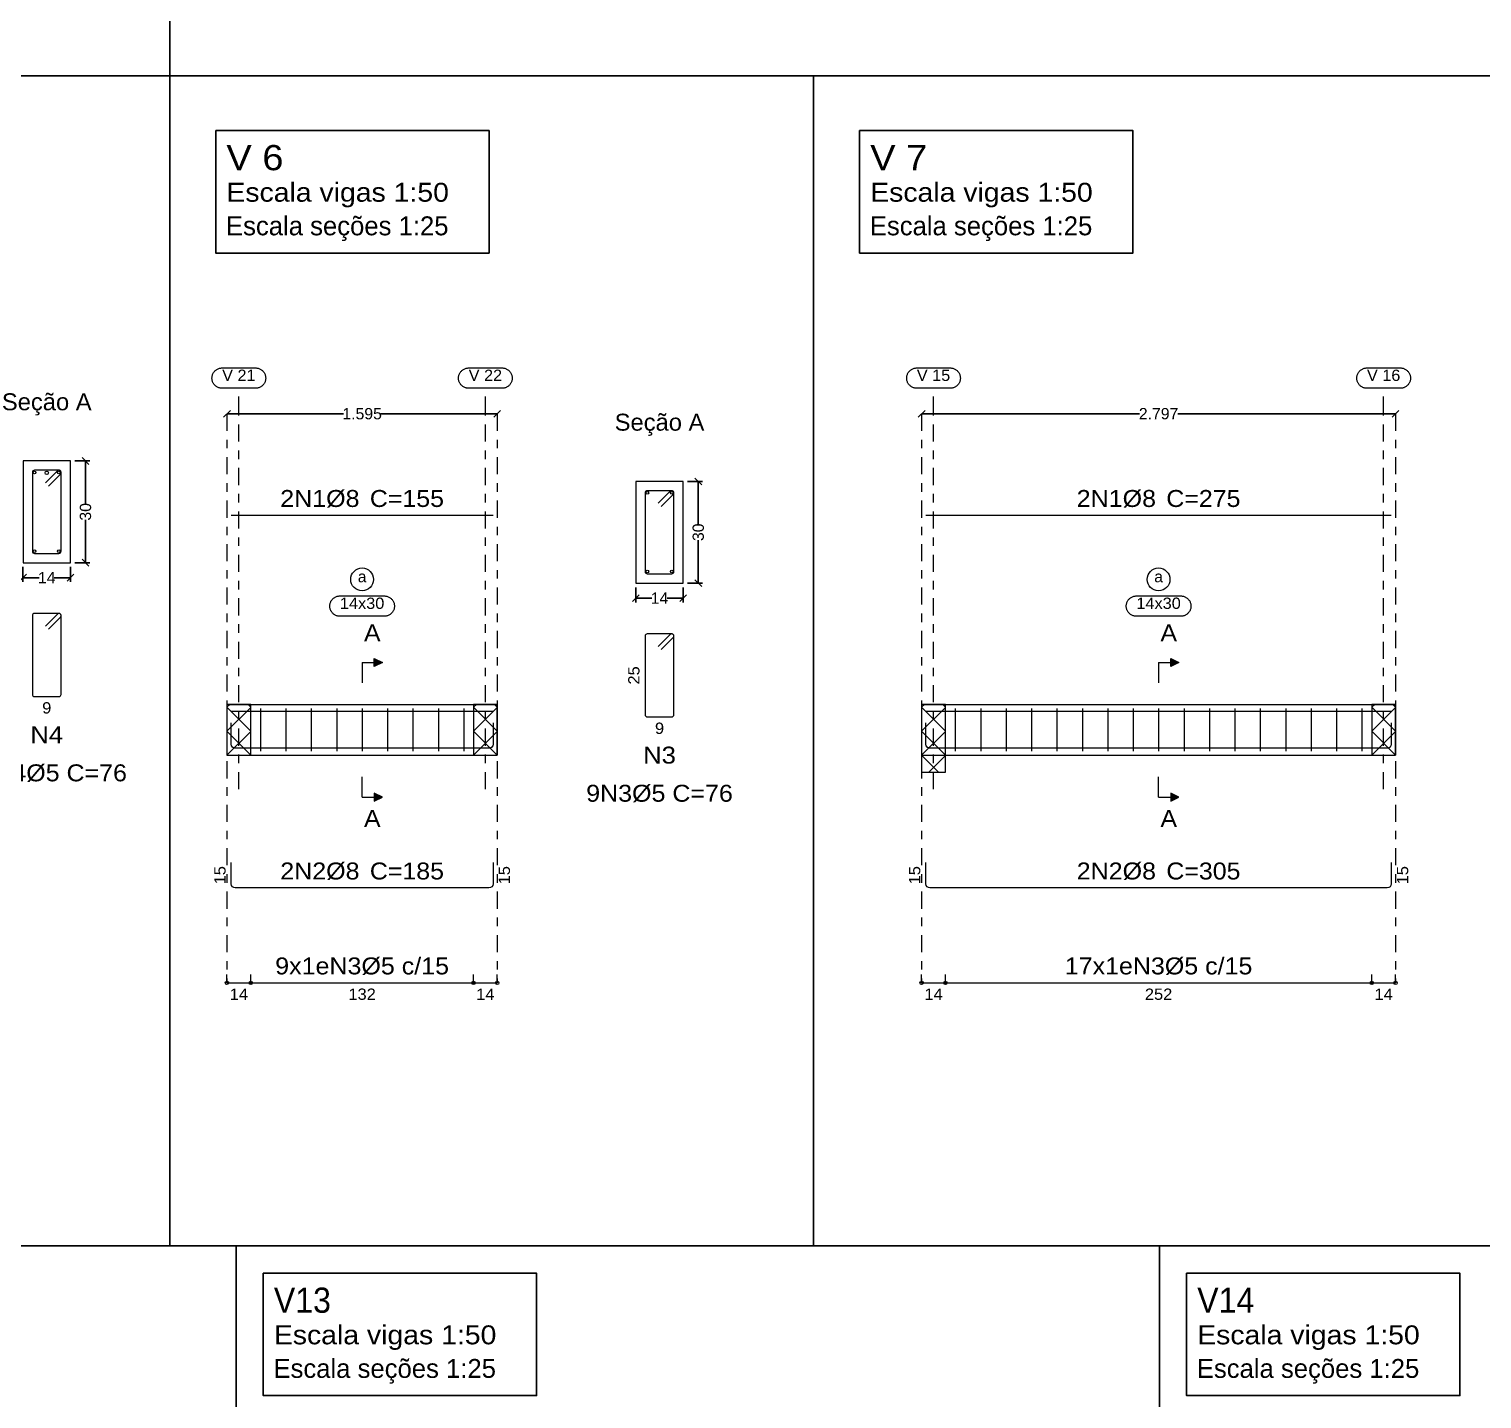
# Model space of a CAD drawing. Header units: centimetres. Extents: x 3194 to 3278, y -951 to -517.
# Drawn here: x 3226.4 to 3243.55, y -549.13 to -532.97 of the extents above; entities that cross this region are included whole.
import ezdxf
from ezdxf.enums import TextEntityAlignment as Align

# ---------------------------------------------------------------- set-up
doc = ezdxf.new("R2010")
doc.units = ezdxf.units.CM
doc.linetypes.add('CYPE_RAYAPUNTO', pattern=[0.4125, 0.2025, -0.105, 0, -0.105])
for name, color, linetype, lineweight in [('ARM_LONGITUDINAL_Ø10', 33, 'Continuous', 9), ('ARM_LONGITUDINAL_Ø8', 32, 'Continuous', 9), ('ARM_TRANSVERSAL_Ø5', 120, 'Continuous', 9), ('ELE_ARM_TRANS_TXT_EST', 7, 'Continuous', 9), ('ELE_CONT_NOS', 7, 'Continuous', 9), ('ELE_CONT_VIG_CONCRETO', 7, 'Continuous', 9), ('ELE_COT_COMPRIMENTO_PROJETADO', 8, 'Continuous', 0), ('ELE_COT_COT_ANCORAGENS', 8, 'Continuous', 0), ('ELE_COT_COT_EST', 8, 'Continuous', 0), ('ELE_COT_COT_LIN_APOIOS', 8, 'CYPE_RAYAPUNTO', 0), ('ELE_COT_TEXTOS_ESTRIBOS', 8, 'Continuous', 0), ('ELE_REF_COT_LIN_AUX_COTA', 8, 'CYPE_RAYAPUNTO', 9), ('ELE_REF_LINHAS_MARCAS_PLANTA', 8, 'Continuous', 9), ('ELE_REF_MARCAS_PLANTA', 8, 'Continuous', 9), ('ELE_REF_REF_ESCALA', 3, 'Continuous', 9), ('ELE_REF_REF_NOME', 8, 'Continuous', 9), ('ELE_REF_REF_REFERENCIA', 8, 'Continuous', 9), ('ELE_REF_TEXTO_REF_NOME', 8, 'Continuous', 9), ('ELE_REF_TEXTO_REF_REFERENCIA', 8, 'Continuous', 9), ('POR_ARM_LONG_ARM_TEXTOS', 7, 'Continuous', 9), ('POR_ARM_LONG_TXT_COMP', 7, 'Continuous', 9), ('SEC_CONT_VIG_CONCRETO_CORTE', 7, 'Continuous', 9), ('SEC_COTAS_SEC_DIM_VIGA', 8, 'Continuous', 0), ('SEC_COTAS_TEXTOS_DETALHE_ESTRIBOS', 8, 'Continuous', 0), ('SEC_REF_TXT_NOMES', 2, 'Continuous', 9), ('SEC_REF_TXT_POSICOES_ARM_ESTRIBOS', 7, 'Continuous', 9)]:
    doc.layers.add(name, color=color, linetype=linetype, lineweight=lineweight)
doc.layers.add('COTA CYPE', color=31, linetype='Continuous')
doc.styles.add('CYPETXT', font='arial.ttf', dxfattribs={"height": 0.2})
doc.styles.add('CYPETXT_0.2', font='arial.ttf', dxfattribs={"height": 0.133333})
doc.dimstyles.new('cype_oblique', dxfattribs={"dimtxt": 0.18, "dimasz": 0.18, "dimexe": 0.05, "dimexo": 0.05, "dimgap": 0, "dimtad": 0, "dimdec": 4, "dimzin": 0, "dimdsep": 46, "dimtxsty": 'CYPETXT_0.2', "dimblk": 'OBLIQUE', "dimtsz": 0.04, "dimcen": 0.09, "dimadec": 0, "dimazin": 0, "dimtfac": 1, "dimtdec": 4, "dimtofl": 0, "dimtmove": 2, "dimatfit": 3, "dimfxl": 1, "dimtolj": 1, "dimtzin": 0, "dimarcsym": 0})

# ---------------------------------------------------------------- blocks, each defined once
blk = doc.blocks.new('*D1142')
at = {"layer": 'Defpoints', "color": 0, "transparency": 16777216}
for p in [(3226.328, -539.268), (3226.888, -539.268), (3226.888, -539.445)]:
    blk.add_point(p, dxfattribs=at)
at = {"layer": 'SEC_COTAS_SEC_DIM_VIGA', "color": 0, "lineweight": -2, "transparency": 16777216}
for p, q in [((3226.328, -539.318), (3226.328, -539.495)), ((3226.888, -539.318), (3226.888, -539.495)), ((3226.288, -539.485), (3226.368, -539.405)), ((3226.328, -539.445), (3226.519, -539.445)), ((3226.888, -539.445), (3226.697, -539.445)), ((3226.848, -539.485), (3226.928, -539.405))]:
    blk.add_line(p, q, dxfattribs=at)
at = {"layer": 'SEC_COTAS_SEC_DIM_VIGA', "color": 0, "transparency": 16777216, "insert": (3226.608, -539.445), "char_height": 0.1333, "attachment_point": 5, "style": 'CYPETXT_0.2'}
blk.add_mtext('\\A1;14', dxfattribs=at)
blk = doc.blocks.new('_OBLIQUE')
at = {"color": 0, "linetype": 'ByBlock'}
blk.add_line((-0.5, -0.5), (0.5, 0.5), dxfattribs=at)
blk = doc.blocks.new('*D1143')
at = {"layer": 'Defpoints', "color": 0, "transparency": 16777216}
for p in [(3226.888, -538.068), (3227.066, -538.068), (3226.888, -539.268)]:
    blk.add_point(p, dxfattribs=at)
at = {"layer": 'SEC_COTAS_SEC_DIM_VIGA', "color": 0, "lineweight": -2, "transparency": 16777216}
for p, q in [((3226.938, -538.068), (3227.116, -538.068)), ((3227.106, -538.108), (3227.026, -538.028)), ((3227.066, -538.068), (3227.066, -538.573)), ((3227.066, -539.268), (3227.066, -538.763)), ((3226.938, -539.268), (3227.116, -539.268)), ((3227.106, -539.308), (3227.026, -539.228))]:
    blk.add_line(p, q, dxfattribs=at)
at = {"layer": 'SEC_COTAS_SEC_DIM_VIGA', "color": 0, "transparency": 16777216, "insert": (3227.066, -538.668), "char_height": 0.1333, "attachment_point": 5, "rotation": 90, "style": 'CYPETXT_0.2'}
blk.add_mtext('\\A1;30', dxfattribs=at)
blk = doc.blocks.new('*D1136')
at = {"layer": 'Defpoints', "color": 0, "transparency": 16777216}
for p in [(3233.561, -539.509), (3234.121, -539.509), (3234.121, -539.686)]:
    blk.add_point(p, dxfattribs=at)
at = {"layer": 'SEC_COTAS_SEC_DIM_VIGA', "color": 0, "lineweight": -2, "transparency": 16777216}
for p, q in [((3233.521, -539.726), (3233.601, -539.646)), ((3233.561, -539.559), (3233.561, -539.736)), ((3234.081, -539.726), (3234.161, -539.646)), ((3234.121, -539.559), (3234.121, -539.736)), ((3233.561, -539.686), (3233.752, -539.686)), ((3234.121, -539.686), (3233.93, -539.686))]:
    blk.add_line(p, q, dxfattribs=at)
at = {"layer": 'SEC_COTAS_SEC_DIM_VIGA', "color": 0, "transparency": 16777216, "insert": (3233.841, -539.686), "char_height": 0.1333, "attachment_point": 5, "style": 'CYPETXT_0.2'}
blk.add_mtext('\\A1;14', dxfattribs=at)
blk = doc.blocks.new('*D1137')
at = {"layer": 'Defpoints', "color": 0, "transparency": 16777216}
for p in [(3234.121, -538.309), (3234.299, -538.309), (3234.121, -539.509)]:
    blk.add_point(p, dxfattribs=at)
at = {"layer": 'SEC_COTAS_SEC_DIM_VIGA', "color": 0, "lineweight": -2, "transparency": 16777216}
for p, q in [((3234.171, -538.309), (3234.349, -538.309)), ((3234.339, -538.349), (3234.259, -538.269)), ((3234.299, -538.309), (3234.299, -538.813)), ((3234.299, -539.509), (3234.299, -539.004)), ((3234.171, -539.509), (3234.349, -539.509)), ((3234.339, -539.549), (3234.259, -539.469))]:
    blk.add_line(p, q, dxfattribs=at)
at = {"layer": 'SEC_COTAS_SEC_DIM_VIGA', "color": 0, "transparency": 16777216, "insert": (3234.299, -538.909), "char_height": 0.1333, "attachment_point": 5, "rotation": 90, "style": 'CYPETXT_0.2'}
blk.add_mtext('\\A1;30', dxfattribs=at)
blk = doc.blocks.new('*D1147')
at = {"layer": 'Defpoints', "color": 0, "transparency": 16777216}
for p in [(3228.736, -537.511), (3228.736, -537.511), (3231.926, -537.511)]:
    blk.add_point(p, dxfattribs=at)
at = {"layer": 'ELE_COT_COMPRIMENTO_PROJETADO', "color": 0, "lineweight": -2, "transparency": 16777216}
for p, q in [((3228.696, -537.551), (3228.776, -537.471)), ((3228.736, -537.511), (3230.112, -537.511)), ((3231.926, -537.511), (3230.55, -537.511)), ((3231.886, -537.551), (3231.966, -537.471))]:
    blk.add_line(p, q, dxfattribs=at)
at = {"layer": 'ELE_COT_COMPRIMENTO_PROJETADO', "color": 0, "transparency": 16777216, "insert": (3230.331, -537.511), "char_height": 0.1333, "attachment_point": 5, "style": 'CYPETXT_0.2'}
blk.add_mtext('\\A1;1.595', dxfattribs=at)
blk = doc.blocks.new('*D1148')
at = {"layer": 'Defpoints', "color": 0, "transparency": 16777216}
for p in [(3236.935, -537.511), (3236.935, -537.511), (3242.528, -537.511)]:
    blk.add_point(p, dxfattribs=at)
at = {"layer": 'ELE_COT_COMPRIMENTO_PROJETADO', "color": 0, "lineweight": -2, "transparency": 16777216}
for p, q in [((3236.895, -537.551), (3236.975, -537.471)), ((3236.935, -537.511), (3239.506, -537.511)), ((3242.528, -537.511), (3239.958, -537.511)), ((3242.488, -537.551), (3242.568, -537.471))]:
    blk.add_line(p, q, dxfattribs=at)
at = {"layer": 'ELE_COT_COMPRIMENTO_PROJETADO', "color": 0, "transparency": 16777216, "insert": (3239.732, -537.511), "char_height": 0.1333, "attachment_point": 5, "style": 'CYPETXT_0.2'}
blk.add_mtext('\\A1;2.797', dxfattribs=at)

msp = doc.modelspace()

# ---------------------------------------------------------------- hatches: boundary and pattern name
at = {"layer": 'ELE_REF_LINHAS_MARCAS_PLANTA'}
for points in [[(3230.47476, -540.49293), (3230.47476, -540.39693), (3230.57076, -540.44493)], [(3239.87596, -540.49293), (3239.87596, -540.39693), (3239.97196, -540.44493)], [(3230.47476, -541.98693), (3230.47476, -542.08293), (3230.57076, -542.03493)], [(3239.87596, -541.98693), (3239.87596, -542.08293), (3239.97196, -542.03493)]]:
    msp.add_hatch(color=256, dxfattribs=at).paths.add_polyline_path(points)

# ---------------------------------------------------------------- linework, layer by layer
for p, q in [((3228.05994, -520.23693), (3228.05994, -533.5243)), ((3259.9194, -533.5243), (3196.8194, -533.5243)), ((3228.05994, -533.5243), (3228.05994, -547.32557)), ((3235.65914, -533.5243), (3235.65914, -547.32557)), ((3196.8194, -547.32557), (3259.9194, -547.32557)), ((3228.84529, -547.32557), (3228.84529, -561.49914)), ((3239.74411, -547.32557), (3239.74411, -561.49914))]:
    msp.add_line(p, q)
at = {"layer": 'ARM_LONGITUDINAL_Ø10'}
msp.add_circle((3226.60841, -538.20778), 0.02, dxfattribs=at)
at = {"layer": 'ARM_LONGITUDINAL_Ø8'}
for points in [[(3231.87576, -538.71052), (3228.78576, -538.71052)], [(3242.47849, -538.71052), (3236.98544, -538.71052)], [(3231.87576, -541.02193), (3228.78576, -541.02193)], [(3242.47849, -541.02193), (3236.98544, -541.02193)], [(3231.87576, -541.15793), (3231.87576, -541.40993), (3231.8721, -541.4283), (3231.8617, -541.44387), (3231.84613, -541.45428), (3231.82776, -541.45793), (3228.83376, -541.45793), (3228.81539, -541.45428), (3228.79982, -541.44387), (3228.78941, -541.4283), (3228.78576, -541.40993), (3228.78576, -541.15793)], [(3242.47849, -541.15793), (3242.47849, -541.40993), (3242.47484, -541.4283), (3242.46444, -541.44387), (3242.44886, -541.45428), (3242.43049, -541.45793), (3237.03344, -541.45793), (3237.01507, -541.45428), (3236.99949, -541.44387), (3236.98909, -541.4283), (3236.98544, -541.40993), (3236.98544, -541.15793)], [(3231.87576, -542.80493), (3231.87576, -543.05693), (3231.8721, -543.0753), (3231.8617, -543.09087), (3231.84613, -543.10128), (3231.82776, -543.10493), (3228.83376, -543.10493), (3228.81539, -543.10128), (3228.79982, -543.09087), (3228.78941, -543.0753), (3228.78576, -543.05693), (3228.78576, -542.80493)], [(3242.47849, -542.80493), (3242.47849, -543.05693), (3242.47484, -543.0753), (3242.46444, -543.09087), (3242.44886, -543.10128), (3242.43049, -543.10493), (3237.03344, -543.10493), (3237.01507, -543.10128), (3236.99949, -543.09087), (3236.98909, -543.0753), (3236.98544, -543.05693), (3236.98544, -542.80493)]]:
    msp.add_lwpolyline(points, dxfattribs=at)
for centre in [(3226.46441, -538.20378), (3226.75241, -538.20378), (3233.69726, -538.44452), (3233.98526, -538.44452), (3226.46441, -539.13178), (3226.75241, -539.13178), (3233.69726, -539.37252), (3233.98526, -539.37252)]:
    msp.add_circle(centre, 0.016, dxfattribs=at)
at = {"layer": 'ARM_TRANSVERSAL_Ø5'}
for p, q in [((3229.13076, -540.98993), (3229.13076, -541.48993)), ((3229.43076, -540.98993), (3229.43076, -541.48993)), ((3229.73076, -540.98993), (3229.73076, -541.48993)), ((3230.03076, -540.98993), (3230.03076, -541.48993)), ((3230.33076, -540.98993), (3230.33076, -541.48993)), ((3230.63076, -540.98993), (3230.63076, -541.48993)), ((3230.93076, -540.98993), (3230.93076, -541.48993)), ((3231.23076, -540.98993), (3231.23076, -541.48993)), ((3231.53076, -540.98993), (3231.53076, -541.48993)), ((3237.33196, -540.98993), (3237.33196, -541.48993)), ((3237.63196, -540.98993), (3237.63196, -541.48993)), ((3237.93196, -540.98993), (3237.93196, -541.48993)), ((3238.23196, -540.98993), (3238.23196, -541.48993)), ((3238.53196, -540.98993), (3238.53196, -541.48993)), ((3238.83196, -540.98993), (3238.83196, -541.48993)), ((3239.13196, -540.98993), (3239.13196, -541.48993)), ((3239.43196, -540.98993), (3239.43196, -541.48993)), ((3239.73196, -540.98993), (3239.73196, -541.48993)), ((3240.03196, -540.98993), (3240.03196, -541.48993)), ((3240.33196, -540.98993), (3240.33196, -541.48993)), ((3240.63196, -540.98993), (3240.63196, -541.48993)), ((3240.93196, -540.98993), (3240.93196, -541.48993)), ((3241.23196, -540.98993), (3241.23196, -541.48993)), ((3241.53196, -540.98993), (3241.53196, -541.48993)), ((3241.83196, -540.98993), (3241.83196, -541.48993)), ((3242.13196, -540.98993), (3242.13196, -541.48993))]:
    msp.add_line(p, q, dxfattribs=at)
for points in [[(3226.62937, -538.36359), (3226.77079, -538.22216), (3226.77402, -538.21822), (3226.77643, -538.21373), (3226.77791, -538.20885), (3226.77841, -538.20378), (3226.77791, -538.19871), (3226.77643, -538.19383), (3226.77402, -538.18933), (3226.77079, -538.18539), (3226.76685, -538.18216), (3226.76236, -538.17976), (3226.75748, -538.17828), (3226.75241, -538.17778), (3226.46441, -538.17778), (3226.45446, -538.17976), (3226.44602, -538.18539), (3226.44039, -538.19383), (3226.43841, -538.20378), (3226.43841, -539.13178), (3226.44039, -539.14173), (3226.44602, -539.15016), (3226.45446, -539.1558), (3226.46441, -539.15778), (3226.75241, -539.15778), (3226.76236, -539.1558), (3226.77079, -539.15016), (3226.77643, -539.14173), (3226.77841, -539.13178), (3226.77841, -538.20378), (3226.77791, -538.19871), (3226.77643, -538.19383), (3226.77402, -538.18933), (3226.77079, -538.18539), (3226.76685, -538.18216), (3226.76236, -538.17976), (3226.75748, -538.17828), (3226.75241, -538.17778), (3226.74733, -538.17828), (3226.74246, -538.17976), (3226.73796, -538.18216), (3226.73402, -538.18539), (3226.5926, -538.32682)], [(3233.86222, -538.60433), (3234.00364, -538.4629), (3234.00688, -538.45896), (3234.00928, -538.45447), (3234.01076, -538.44959), (3234.01126, -538.44452), (3234.01076, -538.43945), (3234.00928, -538.43457), (3234.00688, -538.43008), (3234.00364, -538.42614), (3233.9997, -538.4229), (3233.99521, -538.4205), (3233.99033, -538.41902), (3233.98526, -538.41852), (3233.69726, -538.41852), (3233.68731, -538.4205), (3233.67887, -538.42614), (3233.67324, -538.43457), (3233.67126, -538.44452), (3233.67126, -539.37252), (3233.67324, -539.38247), (3233.67887, -539.3909), (3233.68731, -539.39654), (3233.69726, -539.39852), (3233.98526, -539.39852), (3233.99521, -539.39654), (3234.00364, -539.3909), (3234.00928, -539.38247), (3234.01126, -539.37252), (3234.01126, -538.44452), (3234.01076, -538.43945), (3234.00928, -538.43457), (3234.00688, -538.43008), (3234.00364, -538.42614), (3233.9997, -538.4229), (3233.99521, -538.4205), (3233.99033, -538.41902), (3233.98526, -538.41852), (3233.98019, -538.41902), (3233.97531, -538.4205), (3233.97081, -538.4229), (3233.96687, -538.42614), (3233.82545, -538.56756)], [(3226.62937, -540.05292), (3226.77079, -539.9115), (3226.77402, -539.90756), (3226.77643, -539.90306), (3226.77791, -539.89818), (3226.77841, -539.89311), (3226.77791, -539.88804), (3226.77643, -539.88316), (3226.77402, -539.87867), (3226.77079, -539.87473), (3226.76685, -539.87149), (3226.76236, -539.86909), (3226.75748, -539.86761), (3226.75241, -539.86711), (3226.46441, -539.86711), (3226.45446, -539.86909), (3226.44602, -539.87473), (3226.44039, -539.88316), (3226.43841, -539.89311), (3226.43841, -540.82111), (3226.44039, -540.83106), (3226.44602, -540.8395), (3226.45446, -540.84513), (3226.46441, -540.84711), (3226.75241, -540.84711), (3226.76236, -540.84513), (3226.77079, -540.8395), (3226.77643, -540.83106), (3226.77841, -540.82111), (3226.77841, -539.89311), (3226.77791, -539.88804), (3226.77643, -539.88316), (3226.77402, -539.87867), (3226.77079, -539.87473), (3226.76685, -539.87149), (3226.76236, -539.86909), (3226.75748, -539.86761), (3226.75241, -539.86711), (3226.74733, -539.86761), (3226.74246, -539.86909), (3226.73796, -539.87149), (3226.73402, -539.87473), (3226.5926, -540.01615)], [(3233.86222, -540.29366), (3234.00364, -540.15224), (3234.00688, -540.1483), (3234.00928, -540.1438), (3234.01076, -540.13893), (3234.01126, -540.13385), (3234.01076, -540.12878), (3234.00928, -540.1239), (3234.00688, -540.11941), (3234.00364, -540.11547), (3233.9997, -540.11223), (3233.99521, -540.10983), (3233.99033, -540.10835), (3233.98526, -540.10785), (3233.69726, -540.10785), (3233.68731, -540.10983), (3233.67887, -540.11547), (3233.67324, -540.1239), (3233.67126, -540.13385), (3233.67126, -541.06185), (3233.67324, -541.0718), (3233.67887, -541.08024), (3233.68731, -541.08587), (3233.69726, -541.08785), (3233.98526, -541.08785), (3233.99521, -541.08587), (3234.00364, -541.08024), (3234.00928, -541.0718), (3234.01126, -541.06185), (3234.01126, -540.13385), (3234.01076, -540.12878), (3234.00928, -540.1239), (3234.00688, -540.11941), (3234.00364, -540.11547), (3233.9997, -540.11223), (3233.99521, -540.10983), (3233.99033, -540.10835), (3233.98526, -540.10785), (3233.98019, -540.10835), (3233.97531, -540.10983), (3233.97081, -540.11223), (3233.96687, -540.11547), (3233.82545, -540.25689)]]:
    msp.add_lwpolyline(points, dxfattribs=at)
at = {"layer": 'COTA CYPE'}
for points in [[(3228.60351, -534.17111), (3231.82992, -534.17111), (3231.82992, -535.61458), (3228.60351, -535.61458)], [(3236.20271, -534.17111), (3239.42911, -534.17111), (3239.42911, -535.61458), (3236.20271, -535.61458)], [(3229.16372, -547.65002), (3232.39012, -547.65002), (3232.39012, -549.0935), (3229.16372, -549.0935)], [(3240.06254, -547.65002), (3243.28894, -547.65002), (3243.28894, -549.0935), (3240.06254, -549.0935)]]:
    msp.add_lwpolyline(points, close=True, dxfattribs=at)
at = {"layer": 'ELE_CONT_NOS'}
for p, q in [((3228.73576, -540.93993), (3228.73576, -541.53993)), ((3231.92576, -540.93993), (3231.92576, -541.53993)), ((3236.93544, -540.93993), (3236.93544, -541.53993)), ((3242.52849, -540.93993), (3242.52849, -541.53993))]:
    msp.add_line(p, q, dxfattribs=at)
at = {"layer": 'ELE_CONT_NOS', "lineweight": 0}
for p, q in [((3228.73576, -540.97424), (3228.77007, -540.93993)), ((3229.01576, -541.25424), (3228.73576, -540.97424)), ((3228.73576, -541.25709), (3229.01576, -540.97709)), ((3229.01576, -540.9714), (3228.98429, -540.93993)), ((3231.64576, -540.97424), (3231.68007, -540.93993)), ((3231.92576, -541.25424), (3231.64576, -540.97424)), ((3231.64576, -541.25709), (3231.92576, -540.97709)), ((3231.92576, -540.9714), (3231.89429, -540.93993)), ((3236.93544, -540.97424), (3236.96975, -540.93993)), ((3237.21544, -541.25424), (3236.93544, -540.97424)), ((3236.93544, -541.25709), (3237.21544, -540.97709)), ((3237.21544, -540.9714), (3237.18396, -540.93993)), ((3242.24849, -540.97424), (3242.28281, -540.93993)), ((3242.52849, -541.25425), (3242.24849, -540.97425)), ((3242.24849, -541.25709), (3242.52849, -540.97709)), ((3242.52849, -540.9714), (3242.49702, -540.93993)), ((3229.01576, -541.53709), (3228.73576, -541.25709)), ((3228.73576, -541.53993), (3229.01576, -541.25993)), ((3231.92576, -541.53709), (3231.64576, -541.25709)), ((3231.64576, -541.53993), (3231.92576, -541.25993)), ((3237.21544, -541.53709), (3236.93544, -541.25709)), ((3236.93544, -541.53993), (3237.21544, -541.25993)), ((3242.52849, -541.53709), (3242.24849, -541.25709)), ((3242.24849, -541.53993), (3242.52849, -541.25993)), ((3237.13544, -541.73993), (3236.93544, -541.53993)), ((3237.01828, -541.73993), (3237.21544, -541.54277))]:
    msp.add_line(p, q, dxfattribs=at)
at = {"layer": 'ELE_CONT_NOS'}
for points in [[(3228.73576, -540.93993), (3229.01576, -540.93993)], [(3231.64576, -540.93993), (3231.92576, -540.93993)], [(3236.93544, -540.93993), (3237.21544, -540.93993)], [(3242.24849, -540.93993), (3242.52849, -540.93993)], [(3228.73576, -541.53993), (3229.01576, -541.53993)], [(3231.64576, -541.53993), (3231.92576, -541.53993)], [(3236.93544, -541.53993), (3237.21544, -541.53993)], [(3242.24849, -541.53993), (3242.52849, -541.53993)]]:
    msp.add_lwpolyline(points, dxfattribs=at)
at = {"layer": 'ELE_CONT_NOS', "lineweight": 0}
for points in [[(3228.73576, -540.93993), (3228.73576, -541.53993), (3229.01576, -541.53993), (3229.01576, -540.93993), (3228.73576, -540.93993)], [(3231.64576, -540.93993), (3231.64576, -541.53993), (3231.92576, -541.53993), (3231.92576, -540.93993), (3231.64576, -540.93993)], [(3236.93544, -540.93993), (3236.93544, -541.73993), (3237.21544, -541.73993), (3237.21544, -540.93993), (3236.93544, -540.93993)], [(3242.24849, -540.93993), (3242.24849, -541.53993), (3242.52849, -541.53993), (3242.52849, -540.93993), (3242.24849, -540.93993)]]:
    msp.add_lwpolyline(points, close=True, dxfattribs=at)
at = {"layer": 'ELE_CONT_VIG_CONCRETO'}
for p, q in [((3229.01576, -540.93993), (3231.64576, -540.93993)), ((3237.21544, -540.93993), (3242.24849, -540.93993)), ((3229.01576, -541.53993), (3231.64576, -541.53993)), ((3237.21544, -541.53993), (3242.24849, -541.53993))]:
    msp.add_line(p, q, dxfattribs=at)
at = {"layer": 'ELE_COT_COT_EST'}
for p, q in [((3228.73576, -544.22493), (3228.73576, -544.12493)), ((3229.01576, -544.22493), (3229.01576, -544.12493)), ((3231.64576, -544.22493), (3231.64576, -544.12493)), ((3236.93544, -544.22493), (3236.93544, -544.12493)), ((3237.21544, -544.22493), (3237.21544, -544.12493)), ((3242.24849, -544.22493), (3242.24849, -544.12493))]:
    msp.add_line(p, q, dxfattribs=at)
for points in [[(3228.73576, -544.22493), (3229.01576, -544.22493), (3229.01576, -544.12493)], [(3229.01576, -544.22493), (3231.64576, -544.22493), (3231.64576, -544.12493)], [(3231.64576, -544.22493), (3231.92576, -544.22493), (3231.92576, -544.12493)], [(3236.93544, -544.22493), (3237.21544, -544.22493), (3237.21544, -544.12493)], [(3237.21544, -544.22493), (3242.24849, -544.22493), (3242.24849, -544.12493)], [(3242.24849, -544.22493), (3242.52849, -544.22493), (3242.52849, -544.12493)]]:
    msp.add_lwpolyline(points, dxfattribs=at)
for centre in [(3228.73576, -544.22493), (3229.01576, -544.22493), (3229.01576, -544.22493), (3231.64576, -544.22493), (3231.64576, -544.22493), (3231.92576, -544.22493), (3236.93544, -544.22493), (3237.21544, -544.22493), (3237.21544, -544.22493), (3242.24849, -544.22493), (3242.24849, -544.22493), (3242.52849, -544.22493)]:
    msp.add_circle(centre, 0.02, dxfattribs=at)
at = {"layer": 'ELE_COT_COT_LIN_APOIOS'}
for p, q in [((3228.73576, -537.51052), (3228.73576, -544.22493)), ((3231.92576, -537.51052), (3231.92576, -544.22493)), ((3236.93544, -537.51052), (3236.93544, -544.22493)), ((3242.52849, -537.51052), (3242.52849, -544.22493))]:
    msp.add_line(p, q, dxfattribs=at)
at = {"layer": 'ELE_REF_COT_LIN_AUX_COTA'}
for p, q in [((3228.87576, -537.51052), (3228.87576, -537.21052)), ((3231.78576, -537.51052), (3231.78576, -537.21052)), ((3237.07544, -537.51052), (3237.07544, -537.21052)), ((3242.38849, -537.51052), (3242.38849, -537.21052)), ((3228.87576, -541.93993), (3228.87576, -537.51052)), ((3231.78576, -541.93993), (3231.78576, -537.51052)), ((3237.07544, -541.93993), (3237.07544, -537.51052)), ((3242.38849, -541.93993), (3242.38849, -537.51052))]:
    msp.add_line(p, q, dxfattribs=at)
at = {"layer": 'ELE_REF_LINHAS_MARCAS_PLANTA'}
for p, q in [((3230.33076, -540.44493), (3230.33076, -540.68493)), ((3230.33076, -540.44493), (3230.47476, -540.44493)), ((3239.73196, -540.44493), (3239.73196, -540.68493)), ((3239.73196, -540.44493), (3239.87596, -540.44493)), ((3230.33076, -542.03493), (3230.33076, -541.79493)), ((3239.73196, -542.03493), (3239.73196, -541.79493)), ((3230.33076, -542.03493), (3230.47476, -542.03493)), ((3239.73196, -542.03493), (3239.87596, -542.03493))]:
    msp.add_line(p, q, dxfattribs=at)
for points in [[(3230.47476, -540.49293), (3230.47476, -540.39693), (3230.57076, -540.44493)], [(3239.87596, -540.49293), (3239.87596, -540.39693), (3239.97196, -540.44493)], [(3230.47476, -541.98693), (3230.47476, -542.08293), (3230.57076, -542.03493)], [(3239.87596, -541.98693), (3239.87596, -542.08293), (3239.97196, -542.03493)]]:
    msp.add_lwpolyline(points, close=True, dxfattribs=at)
at = {"layer": 'ELE_REF_REF_NOME'}
for points in [[(3230.59276, -539.65993), (3230.60077, -539.6602), (3230.60875, -539.661), (3230.61666, -539.66233), (3230.62446, -539.66419), (3230.63212, -539.66657), (3230.6396, -539.66945), (3230.64688, -539.67283), (3230.65391, -539.67668), (3230.66067, -539.681), (3230.66713, -539.68575), (3230.67325, -539.69093), (3230.67902, -539.69651), (3230.6844, -539.70245), (3230.68937, -539.70875), (3230.6939, -539.71536), (3230.69799, -539.72226), (3230.70161, -539.72942), (3230.70474, -539.7368), (3230.70737, -539.74438), (3230.70949, -539.75211), (3230.71109, -539.75997), (3230.71215, -539.76792), (3230.71269, -539.77592), (3230.71269, -539.78394), (3230.71215, -539.79194), (3230.71109, -539.79989), (3230.70949, -539.80775), (3230.70737, -539.81548), (3230.70474, -539.82306), (3230.70161, -539.83044), (3230.69799, -539.8376), (3230.6939, -539.8445), (3230.68937, -539.85111), (3230.6844, -539.85741), (3230.67902, -539.86335), (3230.67325, -539.86893), (3230.66713, -539.87411), (3230.66067, -539.87886), (3230.65391, -539.88318), (3230.64688, -539.88703), (3230.6396, -539.89041), (3230.63212, -539.89329), (3230.62446, -539.89567), (3230.61666, -539.89753), (3230.60875, -539.89886), (3230.60077, -539.89966), (3230.59276, -539.89993), (3230.06876, -539.89993), (3230.06074, -539.89966), (3230.05276, -539.89886), (3230.04486, -539.89753), (3230.03705, -539.89567), (3230.02939, -539.89329), (3230.02191, -539.89041), (3230.01464, -539.88703), (3230.0076, -539.88318), (3230.00084, -539.87886), (3229.99439, -539.87411), (3229.98826, -539.86893), (3229.9825, -539.86335), (3229.97712, -539.85741), (3229.97215, -539.85111), (3229.96761, -539.8445), (3229.96352, -539.8376), (3229.95991, -539.83044), (3229.95678, -539.82306), (3229.95415, -539.81548), (3229.95203, -539.80775), (3229.95043, -539.79989), (3229.94936, -539.79194), (3229.94882, -539.78394), (3229.94882, -539.77592), (3229.94936, -539.76792), (3229.95043, -539.75997), (3229.95203, -539.75211), (3229.95415, -539.74438), (3229.95678, -539.7368), (3229.95991, -539.72942), (3229.96352, -539.72226), (3229.96761, -539.71536), (3229.97215, -539.70875), (3229.97712, -539.70245), (3229.9825, -539.69651), (3229.98826, -539.69093), (3229.99439, -539.68575), (3230.00084, -539.681), (3230.0076, -539.67668), (3230.01464, -539.67283), (3230.02191, -539.66945), (3230.02939, -539.66657), (3230.03705, -539.66419), (3230.04486, -539.66233), (3230.05276, -539.661), (3230.06074, -539.6602), (3230.06876, -539.65993), (3230.59276, -539.65993)], [(3239.99396, -539.65993), (3240.00198, -539.6602), (3240.00996, -539.661), (3240.01787, -539.66233), (3240.02567, -539.66419), (3240.03333, -539.66657), (3240.04081, -539.66945), (3240.04809, -539.67283), (3240.05512, -539.67668), (3240.06188, -539.681), (3240.06833, -539.68575), (3240.07446, -539.69093), (3240.08022, -539.69651), (3240.0856, -539.70245), (3240.09057, -539.70875), (3240.09511, -539.71536), (3240.0992, -539.72226), (3240.10282, -539.72942), (3240.10595, -539.7368), (3240.10858, -539.74438), (3240.1107, -539.75211), (3240.11229, -539.75997), (3240.11336, -539.76792), (3240.1139, -539.77592), (3240.1139, -539.78394), (3240.11336, -539.79194), (3240.11229, -539.79989), (3240.1107, -539.80775), (3240.10858, -539.81548), (3240.10595, -539.82306), (3240.10282, -539.83044), (3240.0992, -539.8376), (3240.09511, -539.8445), (3240.09057, -539.85111), (3240.0856, -539.85741), (3240.08022, -539.86335), (3240.07446, -539.86893), (3240.06833, -539.87411), (3240.06188, -539.87886), (3240.05512, -539.88318), (3240.04809, -539.88703), (3240.04081, -539.89041), (3240.03333, -539.89329), (3240.02567, -539.89567), (3240.01787, -539.89753), (3240.00996, -539.89886), (3240.00198, -539.89966), (3239.99396, -539.89993), (3239.46996, -539.89993), (3239.46195, -539.89966), (3239.45397, -539.89886), (3239.44606, -539.89753), (3239.43826, -539.89567), (3239.4306, -539.89329), (3239.42312, -539.89041), (3239.41584, -539.88703), (3239.40881, -539.88318), (3239.40205, -539.87886), (3239.39559, -539.87411), (3239.38947, -539.86893), (3239.38371, -539.86335), (3239.37833, -539.85741), (3239.37336, -539.85111), (3239.36882, -539.8445), (3239.36473, -539.8376), (3239.36111, -539.83044), (3239.35798, -539.82306), (3239.35535, -539.81548), (3239.35323, -539.80775), (3239.35164, -539.79989), (3239.35057, -539.79194), (3239.35003, -539.78394), (3239.35003, -539.77592), (3239.35057, -539.76792), (3239.35164, -539.75997), (3239.35323, -539.75211), (3239.35535, -539.74438), (3239.35798, -539.7368), (3239.36111, -539.72942), (3239.36473, -539.72226), (3239.36882, -539.71536), (3239.37336, -539.70875), (3239.37833, -539.70245), (3239.38371, -539.69651), (3239.38947, -539.69093), (3239.39559, -539.68575), (3239.40205, -539.681), (3239.40881, -539.67668), (3239.41584, -539.67283), (3239.42312, -539.66945), (3239.4306, -539.66657), (3239.43826, -539.66419), (3239.44606, -539.66233), (3239.45397, -539.661), (3239.46195, -539.6602), (3239.46996, -539.65993), (3239.99396, -539.65993)]]:
    msp.add_lwpolyline(points, close=True, dxfattribs=at)
for centre in [(3230.33076, -539.46522), (3239.73196, -539.46522)]:
    msp.add_circle(centre, 0.13471, dxfattribs=at)
at = {"layer": 'ELE_REF_REF_REFERENCIA'}
for points in [[(3229.07276, -536.97052), (3229.08077, -536.97079), (3229.08875, -536.97159), (3229.09666, -536.97292), (3229.10446, -536.97478), (3229.11212, -536.97716), (3229.1196, -536.98004), (3229.12688, -536.98342), (3229.13391, -536.98727), (3229.14067, -536.99159), (3229.14713, -536.99634), (3229.15325, -537.00152), (3229.15902, -537.0071), (3229.1644, -537.01304), (3229.16937, -537.01934), (3229.1739, -537.02595), (3229.17799, -537.03285), (3229.18161, -537.04001), (3229.18474, -537.04739), (3229.18737, -537.05497), (3229.18949, -537.0627), (3229.19109, -537.07056), (3229.19215, -537.07851), (3229.19269, -537.08651), (3229.19269, -537.09453), (3229.19215, -537.10253), (3229.19109, -537.11048), (3229.18949, -537.11834), (3229.18737, -537.12607), (3229.18474, -537.13365), (3229.18161, -537.14103), (3229.17799, -537.14819), (3229.1739, -537.15509), (3229.16937, -537.1617), (3229.1644, -537.168), (3229.15902, -537.17394), (3229.15325, -537.17952), (3229.14713, -537.1847), (3229.14067, -537.18945), (3229.13391, -537.19377), (3229.12688, -537.19762), (3229.1196, -537.201), (3229.11212, -537.20388), (3229.10446, -537.20626), (3229.09666, -537.20812), (3229.08875, -537.20945), (3229.08077, -537.21025), (3229.07276, -537.21052), (3228.67876, -537.21052), (3228.67074, -537.21025), (3228.66276, -537.20945), (3228.65486, -537.20812), (3228.64705, -537.20626), (3228.63939, -537.20388), (3228.63191, -537.201), (3228.62464, -537.19762), (3228.6176, -537.19377), (3228.61084, -537.18945), (3228.60439, -537.1847), (3228.59826, -537.17952), (3228.5925, -537.17394), (3228.58712, -537.168), (3228.58215, -537.1617), (3228.57761, -537.15509), (3228.57352, -537.14819), (3228.56991, -537.14103), (3228.56678, -537.13365), (3228.56415, -537.12607), (3228.56203, -537.11834), (3228.56043, -537.11048), (3228.55936, -537.10253), (3228.55882, -537.09453), (3228.55882, -537.08651), (3228.55936, -537.07851), (3228.56043, -537.07056), (3228.56203, -537.0627), (3228.56415, -537.05497), (3228.56678, -537.04739), (3228.56991, -537.04001), (3228.57352, -537.03285), (3228.57761, -537.02595), (3228.58215, -537.01934), (3228.58712, -537.01304), (3228.5925, -537.0071), (3228.59826, -537.00152), (3228.60439, -536.99634), (3228.61084, -536.99159), (3228.6176, -536.98727), (3228.62464, -536.98342), (3228.63191, -536.98004), (3228.63939, -536.97716), (3228.64705, -536.97478), (3228.65486, -536.97292), (3228.66276, -536.97159), (3228.67074, -536.97079), (3228.67876, -536.97052), (3229.07276, -536.97052)], [(3231.98276, -536.97052), (3231.99077, -536.97079), (3231.99875, -536.97159), (3232.00666, -536.97292), (3232.01446, -536.97478), (3232.02212, -536.97716), (3232.0296, -536.98004), (3232.03688, -536.98342), (3232.04391, -536.98727), (3232.05067, -536.99159), (3232.05713, -536.99634), (3232.06325, -537.00152), (3232.06902, -537.0071), (3232.0744, -537.01304), (3232.07937, -537.01934), (3232.0839, -537.02595), (3232.08799, -537.03285), (3232.09161, -537.04001), (3232.09474, -537.04739), (3232.09737, -537.05497), (3232.09949, -537.0627), (3232.10109, -537.07056), (3232.10215, -537.07851), (3232.10269, -537.08651), (3232.10269, -537.09453), (3232.10215, -537.10253), (3232.10109, -537.11048), (3232.09949, -537.11834), (3232.09737, -537.12607), (3232.09474, -537.13365), (3232.09161, -537.14103), (3232.08799, -537.14819), (3232.0839, -537.15509), (3232.07937, -537.1617), (3232.0744, -537.168), (3232.06902, -537.17394), (3232.06325, -537.17952), (3232.05713, -537.1847), (3232.05067, -537.18945), (3232.04391, -537.19377), (3232.03688, -537.19762), (3232.0296, -537.201), (3232.02212, -537.20388), (3232.01446, -537.20626), (3232.00666, -537.20812), (3231.99875, -537.20945), (3231.99077, -537.21025), (3231.98276, -537.21052), (3231.58876, -537.21052), (3231.58074, -537.21025), (3231.57276, -537.20945), (3231.56486, -537.20812), (3231.55705, -537.20626), (3231.54939, -537.20388), (3231.54191, -537.201), (3231.53464, -537.19762), (3231.5276, -537.19377), (3231.52084, -537.18945), (3231.51439, -537.1847), (3231.50826, -537.17952), (3231.5025, -537.17394), (3231.49712, -537.168), (3231.49215, -537.1617), (3231.48761, -537.15509), (3231.48352, -537.14819), (3231.47991, -537.14103), (3231.47678, -537.13365), (3231.47415, -537.12607), (3231.47203, -537.11834), (3231.47043, -537.11048), (3231.46936, -537.10253), (3231.46882, -537.09453), (3231.46882, -537.08651), (3231.46936, -537.07851), (3231.47043, -537.07056), (3231.47203, -537.0627), (3231.47415, -537.05497), (3231.47678, -537.04739), (3231.47991, -537.04001), (3231.48352, -537.03285), (3231.48761, -537.02595), (3231.49215, -537.01934), (3231.49712, -537.01304), (3231.5025, -537.0071), (3231.50826, -537.00152), (3231.51439, -536.99634), (3231.52084, -536.99159), (3231.5276, -536.98727), (3231.53464, -536.98342), (3231.54191, -536.98004), (3231.54939, -536.97716), (3231.55705, -536.97478), (3231.56486, -536.97292), (3231.57276, -536.97159), (3231.58074, -536.97079), (3231.58876, -536.97052), (3231.98276, -536.97052)], [(3237.27244, -536.97052), (3237.28045, -536.97079), (3237.28843, -536.97159), (3237.29634, -536.97292), (3237.30414, -536.97478), (3237.3118, -536.97716), (3237.31928, -536.98004), (3237.32656, -536.98342), (3237.33359, -536.98727), (3237.34035, -536.99159), (3237.34681, -536.99634), (3237.35293, -537.00152), (3237.35869, -537.0071), (3237.36407, -537.01304), (3237.36904, -537.01934), (3237.37358, -537.02595), (3237.37767, -537.03285), (3237.38129, -537.04001), (3237.38442, -537.04739), (3237.38705, -537.05497), (3237.38917, -537.0627), (3237.39076, -537.07056), (3237.39183, -537.07851), (3237.39237, -537.08651), (3237.39237, -537.09453), (3237.39183, -537.10253), (3237.39076, -537.11048), (3237.38917, -537.11834), (3237.38705, -537.12607), (3237.38442, -537.13365), (3237.38129, -537.14103), (3237.37767, -537.14819), (3237.37358, -537.15509), (3237.36904, -537.1617), (3237.36407, -537.168), (3237.35869, -537.17394), (3237.35293, -537.17952), (3237.34681, -537.1847), (3237.34035, -537.18945), (3237.33359, -537.19377), (3237.32656, -537.19762), (3237.31928, -537.201), (3237.3118, -537.20388), (3237.30414, -537.20626), (3237.29634, -537.20812), (3237.28843, -537.20945), (3237.28045, -537.21025), (3237.27244, -537.21052), (3236.87844, -537.21052), (3236.87042, -537.21025), (3236.86244, -537.20945), (3236.85453, -537.20812), (3236.84673, -537.20626), (3236.83907, -537.20388), (3236.83159, -537.201), (3236.82431, -537.19762), (3236.81728, -537.19377), (3236.81052, -537.18945), (3236.80407, -537.1847), (3236.79794, -537.17952), (3236.79218, -537.17394), (3236.7868, -537.168), (3236.78183, -537.1617), (3236.77729, -537.15509), (3236.7732, -537.14819), (3236.76958, -537.14103), (3236.76645, -537.13365), (3236.76382, -537.12607), (3236.7617, -537.11834), (3236.76011, -537.11048), (3236.75904, -537.10253), (3236.7585, -537.09453), (3236.7585, -537.08651), (3236.75904, -537.07851), (3236.76011, -537.07056), (3236.7617, -537.0627), (3236.76382, -537.05497), (3236.76645, -537.04739), (3236.76958, -537.04001), (3236.7732, -537.03285), (3236.77729, -537.02595), (3236.78183, -537.01934), (3236.7868, -537.01304), (3236.79218, -537.0071), (3236.79794, -537.00152), (3236.80407, -536.99634), (3236.81052, -536.99159), (3236.81728, -536.98727), (3236.82431, -536.98342), (3236.83159, -536.98004), (3236.83907, -536.97716), (3236.84673, -536.97478), (3236.85453, -536.97292), (3236.86244, -536.97159), (3236.87042, -536.97079), (3236.87844, -536.97052), (3237.27244, -536.97052)], [(3242.58549, -536.97052), (3242.59351, -536.97079), (3242.60149, -536.97159), (3242.6094, -536.97292), (3242.6172, -536.97478), (3242.62486, -536.97716), (3242.63234, -536.98004), (3242.63962, -536.98342), (3242.64665, -536.98727), (3242.65341, -536.99159), (3242.65986, -536.99634), (3242.66599, -537.00152), (3242.67175, -537.0071), (3242.67713, -537.01304), (3242.6821, -537.01934), (3242.68664, -537.02595), (3242.69073, -537.03285), (3242.69435, -537.04001), (3242.69748, -537.04739), (3242.70011, -537.05497), (3242.70223, -537.0627), (3242.70382, -537.07056), (3242.70489, -537.07851), (3242.70543, -537.08651), (3242.70543, -537.09453), (3242.70489, -537.10253), (3242.70382, -537.11048), (3242.70223, -537.11834), (3242.70011, -537.12607), (3242.69748, -537.13365), (3242.69435, -537.14103), (3242.69073, -537.14819), (3242.68664, -537.15509), (3242.6821, -537.1617), (3242.67713, -537.168), (3242.67175, -537.17394), (3242.66599, -537.17952), (3242.65986, -537.1847), (3242.65341, -537.18945), (3242.64665, -537.19377), (3242.63962, -537.19762), (3242.63234, -537.201), (3242.62486, -537.20388), (3242.6172, -537.20626), (3242.6094, -537.20812), (3242.60149, -537.20945), (3242.59351, -537.21025), (3242.58549, -537.21052), (3242.19149, -537.21052), (3242.18348, -537.21025), (3242.1755, -537.20945), (3242.16759, -537.20812), (3242.15979, -537.20626), (3242.15213, -537.20388), (3242.14465, -537.201), (3242.13737, -537.19762), (3242.13034, -537.19377), (3242.12358, -537.18945), (3242.11712, -537.1847), (3242.111, -537.17952), (3242.10524, -537.17394), (3242.09986, -537.168), (3242.09489, -537.1617), (3242.09035, -537.15509), (3242.08626, -537.14819), (3242.08264, -537.14103), (3242.07951, -537.13365), (3242.07688, -537.12607), (3242.07476, -537.11834), (3242.07317, -537.11048), (3242.0721, -537.10253), (3242.07156, -537.09453), (3242.07156, -537.08651), (3242.0721, -537.07851), (3242.07317, -537.07056), (3242.07476, -537.0627), (3242.07688, -537.05497), (3242.07951, -537.04739), (3242.08264, -537.04001), (3242.08626, -537.03285), (3242.09035, -537.02595), (3242.09489, -537.01934), (3242.09986, -537.01304), (3242.10524, -537.0071), (3242.111, -537.00152), (3242.11712, -536.99634), (3242.12358, -536.99159), (3242.13034, -536.98727), (3242.13737, -536.98342), (3242.14465, -536.98004), (3242.15213, -536.97716), (3242.15979, -536.97478), (3242.16759, -536.97292), (3242.1755, -536.97159), (3242.18348, -536.97079), (3242.19149, -536.97052), (3242.58549, -536.97052)]]:
    msp.add_lwpolyline(points, close=True, dxfattribs=at)
at = {"layer": 'SEC_CONT_VIG_CONCRETO_CORTE'}
for points in [[(3226.88841, -538.06778), (3226.32841, -538.06778), (3226.32841, -539.26778), (3226.88841, -539.26778), (3226.88841, -538.06778)], [(3234.12126, -538.30852), (3233.56126, -538.30852), (3233.56126, -539.50852), (3234.12126, -539.50852), (3234.12126, -538.30852)]]:
    msp.add_lwpolyline(points, close=True, dxfattribs=at)

# ---------------------------------------------------------------- texts
at = {"layer": 'COTA CYPE', "style": 'CYPETXT'}
for s, width, p, p2 in [('V 6', 1.080185, (3228.72892, -534.63788), (3229.40253, -534.63788)), ('V 7', 1.080185, (3236.32811, -534.63788), (3237.00172, -534.63788)), ('V13', 0.911221, (3229.28913, -548.11679), (3229.96273, -548.11679)), ('V14', 0.911221, (3240.18795, -548.11679), (3240.86156, -548.11679))]:
    msp.add_text(s, height=0.297399, dxfattribs=dict(at, width=width)).set_placement(p, p2, align=Align.FIT)
at = {"layer": 'ELE_ARM_TRANS_TXT_EST', "style": 'CYPETXT'}
for s, width, p, p2 in [('9x1eN3%%c5 c/15', 1.056929, (3229.30476, -544.12493), (3231.35676, -544.12493)), ('17x1eN3%%c5 c/15', 1.055863, (3238.62496, -544.12493), (3240.83896, -544.12493))]:
    msp.add_text(s, height=0.2, dxfattribs=dict(at, width=width)).set_placement(p, p2, align=Align.FIT)
at = {"layer": 'ELE_COT_COT_ANCORAGENS', "style": 'CYPETXT', "width": 1.042546}
for p, p2 in [((3228.71909, -543.06293), (3228.71909, -542.84693)), ((3232.07576, -543.06293), (3232.07576, -542.84693)), ((3236.91877, -543.06293), (3236.91877, -542.84693)), ((3242.67849, -543.06293), (3242.67849, -542.84693))]:
    msp.add_text('15', height=0.133333, rotation=90, dxfattribs=at).set_placement(p, p2, align=Align.FIT)
at = {"layer": 'ELE_COT_TEXTOS_ESTRIBOS', "style": 'CYPETXT', "width": 1.042546}
for s, p, p2 in [('14', (3228.76776, -544.42493), (3228.98376, -544.42493)), ('132', (3230.16876, -544.42493), (3230.49276, -544.42493)), ('14', (3231.67776, -544.42493), (3231.89376, -544.42493)), ('14', (3236.96744, -544.42493), (3237.18344, -544.42493)), ('252', (3239.56996, -544.42493), (3239.89396, -544.42493)), ('14', (3242.28049, -544.42493), (3242.49649, -544.42493))]:
    msp.add_text(s, height=0.133333, dxfattribs=at).set_placement(p, p2, align=Align.FIT)
at = {"layer": 'ELE_REF_MARCAS_PLANTA', "style": 'CYPETXT', "width": 1.044083}
for p, p2 in [((3230.35326, -540.19493), (3230.54826, -540.19493)), ((3239.75446, -540.19493), (3239.94946, -540.19493)), ((3230.35326, -542.38493), (3230.54826, -542.38493)), ((3239.75446, -542.38493), (3239.94946, -542.38493))]:
    msp.add_text('A', height=0.2, dxfattribs=at).set_placement(p, p2, align=Align.FIT)
at = {"layer": 'ELE_REF_REF_ESCALA', "style": 'CYPETXT'}
for s, width, p, p2 in [('Escala vigas 1:50', 1.075389, (3228.72892, -535.00963), (3231.35533, -535.00963)), ('Escala vigas 1:50', 1.075389, (3236.32811, -535.00963), (3238.95452, -535.00963)), ('Escala seções 1:25', 0.971968, (3228.72405, -535.40574), (3231.35045, -535.40574)), ('Escala seções 1:25', 0.971968, (3236.32324, -535.40574), (3238.94965, -535.40574)), ('Escala vigas 1:50', 1.075389, (3229.28913, -548.48854), (3231.91553, -548.48854)), ('Escala vigas 1:50', 1.075389, (3240.18795, -548.48854), (3242.81435, -548.48854)), ('Escala seções 1:25', 0.971968, (3229.28425, -548.88466), (3231.91066, -548.88466)), ('Escala seções 1:25', 0.971968, (3240.18307, -548.88466), (3242.80948, -548.88466))]:
    msp.add_text(s, height=0.2230494, dxfattribs=dict(at, width=width)).set_placement(p, p2, align=Align.FIT)
at = {"layer": 'ELE_REF_TEXTO_REF_NOME', "style": 'CYPETXT'}
for s, height, width, p, p2 in [('a', 0.13333, 0.984627, (3230.27976, -539.49856), (3230.38176, -539.49856)), ('a', 0.13333, 0.984627, (3239.68096, -539.49856), (3239.78296, -539.49856)), ('14x30', 0.133333, 1.032505, (3230.06876, -539.81326), (3230.59276, -539.81326)), ('14x30', 0.133333, 1.032505, (3239.46996, -539.81326), (3239.99396, -539.81326))]:
    msp.add_text(s, height=height, dxfattribs=dict(at, width=width)).set_placement(p, p2, align=Align.FIT)
at = {"layer": 'ELE_REF_TEXTO_REF_REFERENCIA', "style": 'CYPETXT', "width": 1.028253}
for s, p, p2 in [('V 21', (3228.67876, -537.12385), (3229.07276, -537.12385)), ('V 22', (3231.58876, -537.12385), (3231.98276, -537.12385)), ('V 15', (3236.87844, -537.12385), (3237.27244, -537.12385)), ('V 16', (3242.19149, -537.12385), (3242.58549, -537.12385))]:
    msp.add_text(s, height=0.133333, dxfattribs=at).set_placement(p, p2, align=Align.FIT)
at = {"layer": 'POR_ARM_LONG_ARM_TEXTOS', "style": 'CYPETXT', "width": 1.057309}
for s, p, p2 in [('2N1%%c8', (3229.36426, -538.61052), (3230.30026, -538.61052)), ('2N1%%c8', (3238.76547, -538.61052), (3239.70147, -538.61052)), ('2N2%%c8', (3229.36426, -543.00493), (3230.30026, -543.00493)), ('2N2%%c8', (3238.76547, -543.00493), (3239.70147, -543.00493))]:
    msp.add_text(s, height=0.2, dxfattribs=at).set_placement(p, p2, align=Align.FIT)
at = {"layer": 'POR_ARM_LONG_TXT_COMP', "style": 'CYPETXT', "width": 1.053117}
for s, p, p2 in [(' C=155', (3230.34026, -538.61052), (3231.29726, -538.61052)), (' C=275', (3239.74147, -538.61052), (3240.69847, -538.61052)), (' C=185', (3230.34026, -543.00493), (3231.29726, -543.00493)), (' C=305', (3239.74147, -543.00493), (3240.69847, -543.00493))]:
    msp.add_text(s, height=0.2, dxfattribs=at).set_placement(p, p2, align=Align.FIT)
at = {"layer": 'SEC_COTAS_TEXTOS_DETALHE_ESTRIBOS', "style": 'CYPETXT', "width": 1.042546}
msp.add_text('25', height=0.133333, rotation=90, dxfattribs=at).set_placement((3233.60459, -540.70585), (3233.60459, -540.48985), align=Align.FIT)
for p, p2 in [((3226.55441, -541.04711), (3226.66241, -541.04711)), ((3233.78726, -541.28785), (3233.89526, -541.28785))]:
    msp.add_text('9', height=0.13333, dxfattribs=at).set_placement(p, p2, align=Align.FIT)
at = {"layer": 'SEC_REF_TXT_NOMES', "style": 'CYPETXT', "width": 1.002256}
for p, p2 in [((3226.07891, -537.46978), (3227.13791, -537.46978)), ((3233.31176, -537.71052), (3234.37076, -537.71052))]:
    msp.add_text('Seção A', height=0.2, dxfattribs=at).set_placement(p, p2, align=Align.FIT)
at = {"layer": 'SEC_REF_TXT_POSICOES_ARM_ESTRIBOS', "style": 'CYPETXT'}
for s, width, p, p2 in [('N4', 1.083541, (3226.41491, -541.39711), (3226.80191, -541.39711)), ('N3', 1.083541, (3233.64776, -541.63785), (3234.03476, -541.63785)), ('44N4%%c5 C=76', 1.055186, (3225.66191, -541.84711), (3227.55491, -541.84711)), ('9N3%%c5 C=76', 1.056384, (3232.97576, -542.08785), (3234.70676, -542.08785))]:
    msp.add_text(s, height=0.2, dxfattribs=dict(at, width=width)).set_placement(p, p2, align=Align.FIT)

# ---------------------------------------------------------------- dimensions: what is measured, and where the dimension line sits
at = {"layer": 'ELE_COT_COMPRIMENTO_PROJETADO'}
for p1, p2, text, picture, middle in [((3231.92576, -537.51052), (3228.73576, -537.51052), '1.595', '*D1147', (3230.33076, -537.51052)), ((3242.52849, -537.51052), (3236.93544, -537.51052), '2.797', '*D1148', (3239.73197, -537.51052))]:
    dim = msp.add_aligned_dim(p1=p1, p2=p2, distance=0, text=text, dimstyle='cype_oblique', override={"dimexe": 0, "dimexo": 0}, dxfattribs=at)
    dim.commit()
    dim.dimension.update_dxf_attribs({"geometry": picture, "text_midpoint": middle})
at = {"layer": 'SEC_COTAS_SEC_DIM_VIGA'}
for p1, p2, text, picture, middle in [((3226.88841, -539.26778), (3226.88841, -538.06778), '30', '*D1143', (3227.06574, -538.66778)), ((3234.12126, -539.50852), (3234.12126, -538.30852), '30', '*D1137', (3234.29859, -538.90852)), ((3226.32841, -539.26778), (3226.88841, -539.26778), '14', '*D1142', (3226.60841, -539.44511)), ((3233.56126, -539.50852), (3234.12126, -539.50852), '14', '*D1136', (3233.84126, -539.68585))]:
    dim = msp.add_aligned_dim(p1=p1, p2=p2, distance=-0.17733, text=text, dimstyle='cype_oblique', dxfattribs=at)
    dim.commit()
    dim.dimension.update_dxf_attribs({"geometry": picture, "text_midpoint": middle})

doc.saveas('drawing.dxf')
